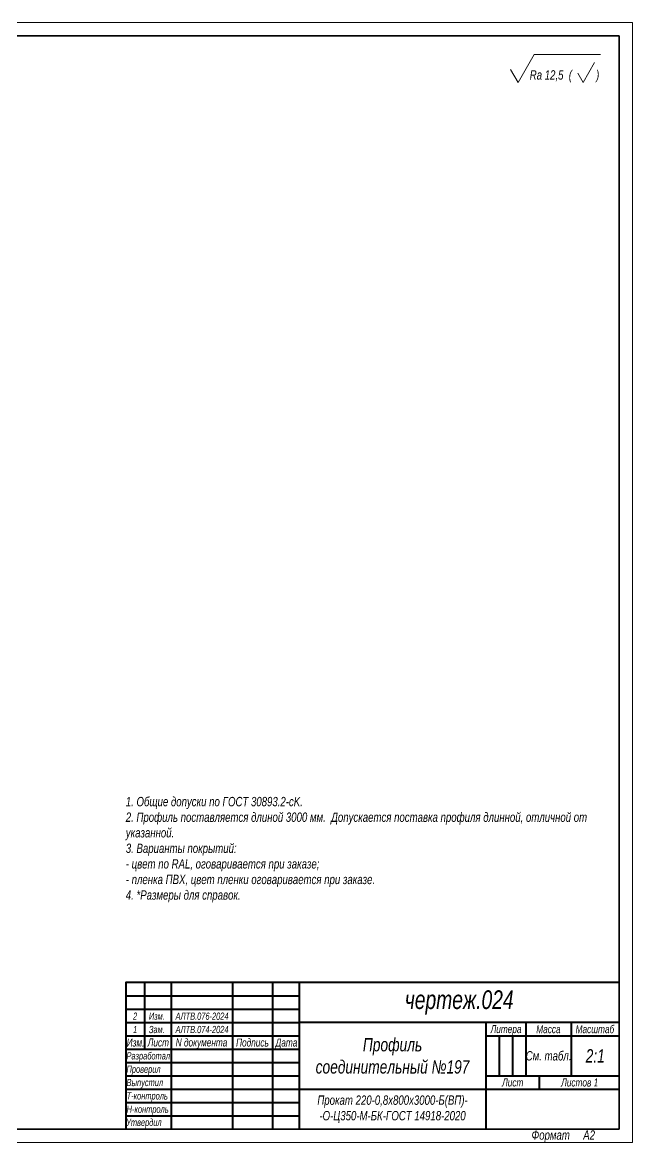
# Model space of a CAD drawing. Header units: millimetres. Extents: x 7419 to 8013, y -2223 to -1803.
# Drawn here: x 7784.2 to 8013.1, y -2222.7 to -1802.7 of the extents above; entities that cross this region are included whole.
import ezdxf

# ---------------------------------------------------------------- set-up
doc = ezdxf.new("R2010")
doc.units = ezdxf.units.MM
for name, color, linetype, lineweight in [('Layer_01', 5, 'Continuous', 13), ('Layer_04', 7, 'Continuous', 35), ('Layer_06', 7, 'Continuous', 40), ('Layer_10', 5, 'Continuous', 13), ('Layer_11', 250, 'Continuous', 35)]:
    doc.layers.add(name, color=color, linetype=linetype, lineweight=lineweight)
doc.styles.add('Style_01', font='ARIALNI.TTF', dxfattribs={"width": 0.9, "height": 3.5})

msp = doc.modelspace()

# ---------------------------------------------------------------- linework, layer by layer
at = {"linetype": 'Continuous', "lineweight": 15}
for p, q in [((8013.123, -1802.668), (7716.123, -1802.668)), ((8013.123, -2222.668), (8013.123, -1802.668)), ((7419.123, -2222.668), (8013.123, -2222.668))]:
    msp.add_line(p, q, dxfattribs=at)
at = {"layer": 'Layer_04', "lineweight": 13, "ltscale": 0.303109}
msp.add_line((7970.192, -1825.168), (7976.254, -1814.668), dxfattribs=at)
at = {"layer": 'Layer_04', "lineweight": 13}
msp.add_line((7976.254, -1814.668), (8001.123, -1814.668), dxfattribs=at)
at = {"layer": 'Layer_04', "lineweight": 13, "ltscale": 0.216506}
msp.add_line((7994.556, -1825.168), (7998.886, -1817.668), dxfattribs=at)
at = {"layer": 'Layer_04', "lineweight": 13, "ltscale": 0.141451}
msp.add_line((7970.192, -1825.168), (7967.362, -1820.268), dxfattribs=at)
at = {"layer": 'Layer_04', "lineweight": 13, "ltscale": 0.101036}
msp.add_line((7994.556, -1825.168), (7992.535, -1821.668), dxfattribs=at)
at = {"layer": 'Layer_06', "linetype": 'Continuous'}
for p, q in [((7822.999, -2167.635), (7888.043, -2167.635)), ((7822.999, -2172.638), (7888.043, -2172.638)), ((7822.999, -2177.642), (7888.043, -2177.642)), ((7963.093, -2182.645), (7963.093, -2197.655)), ((7968.096, -2182.645), (7968.096, -2197.655)), ((7822.999, -2192.652), (7888.043, -2192.652)), ((7822.999, -2197.655), (7888.043, -2197.655)), ((7822.999, -2202.658), (7888.043, -2202.658)), ((7822.999, -2207.662), (7888.043, -2207.662)), ((7822.999, -2212.665), (7888.043, -2212.665))]:
    msp.add_line(p, q, dxfattribs=at)
for points in [[(8008.123, -2162.632), (7822.999, -2162.632), (7822.999, -2217.668)], [(7830.004, -2162.632), (7830.004, -2187.648)], [(7840.011, -2162.632), (7840.011, -2217.668)], [(7863.026, -2162.632), (7863.026, -2217.668)], [(7878.036, -2162.632), (7878.036, -2217.668)], [(7888.043, -2162.632), (7888.043, -2217.668)], [(8008.123, -2177.642), (7888.043, -2177.642)], [(7958.089, -2177.642), (7958.089, -2217.668)], [(7973.099, -2177.642), (7973.099, -2197.655)], [(7990.111, -2177.642), (7990.111, -2197.655)], [(7990.111, -2177.642), (7990.111, -2197.655)], [(7822.999, -2182.645), (7888.043, -2182.645)], [(7958.089, -2182.645), (8008.123, -2182.645)], [(7822.999, -2187.648), (7888.043, -2187.648)], [(7958.089, -2197.655), (8008.123, -2197.655)], [(7978.103, -2197.655), (7978.103, -2202.658)], [(7888.043, -2202.658), (8008.123, -2202.658)]]:
    msp.add_lwpolyline(points, dxfattribs=at)
at = {"layer": 'Layer_11'}
msp.add_line((7439.123, -1807.668), (8008.123, -1807.668), dxfattribs=at)
at = {"layer": 'Layer_11', "linetype": 'Continuous'}
for q in [(8008.123, -1807.668), (7439.123, -2217.668)]:
    msp.add_line((8008.123, -2217.668), q, dxfattribs=at)

# ---------------------------------------------------------------- texts
at = {"layer": 'Layer_01', "linetype": 'Continuous', "style": 'Style_01', "width": 0.9}
for s, height, p in [('Rа 12,5  (         )', 3.5, (7974.545, -1824.109)), ('Изм.', 3, (7823.35, -2186.644)), ('Лист', 3, (7831.231, -2186.633)), ('N документа', 3, (7841.729, -2186.627)), ('Подпись', 3, (7864.379, -2186.649)), ('Дата', 3, (7879.171, -2186.656)), ('Разработал', 2.7, (7823.265, -2191.491)), ('Проверил', 2.7, (7823.277, -2196.495)), ('Выпустил', 2.7, (7823.285, -2201.482)), ('Т-контроль', 2.7, (7823.309, -2206.496)), ('Н-контроль', 2.7, (7823.309, -2211.499)), ('Утвердил', 2.7, (7823.137, -2216.446))]:
    msp.add_text(s, height=height, dxfattribs=at).set_placement(p)
at = {"layer": 'Layer_01', "linetype": 'Continuous', "lineweight": 25, "style": 'Style_01', "width": 0.9}
for s, p in [('Литера', (7959.859, -2181.612)), ('Масса', (7976.987, -2181.642)), ('Масштаб', (7991.755, -2181.64)), ('Лист ', (7964.176, -2201.627)), ('Листов 1', (7986.336, -2201.632))]:
    msp.add_text(s, height=3, dxfattribs=at).set_placement(p)
at = {"layer": 'Layer_01', "insert": (7822.999, -2132.632), "char_height": 3.5, "attachment_point": 7, "style": 'Style_01'}
msp.add_mtext_dynamic_manual_height_columns('1. Общие допуски по ГОСТ 30893.2-сK.\\P\\pxb0.25;2. Профиль поставляется длиной 3000 мм.  Допускается поставка профиля длинной, отличной от указанной. \\P3. Варианты покрытий:\\P- цвет по RAL, оговаривается при заказе;\\P- пленка ПВХ, цвет пленки оговаривается при заказе.\\P\\pql;4. *Размеры для справок.', width=174.62139, gutter_width=70, heights=[66.329], dxfattribs=at)
at = {"layer": 'Layer_01', "linetype": 'Continuous', "attachment_point": 5, "style": 'Style_01'}
for s, insert, char_height, width in [('чертеж.024', (7948.083, -2170.137), 7, 120.08), ('Профиль \\Pсоединительный №197', (7923.066, -2190.15), 5, 70.04667), ('Cм. табл.', (7981.605, -2190.15), 3.5, 24.15455), ('2:1', (7999.117, -2190.15), 5, 18.012), ('Прокат 220-0,8х800х3000-Б(ВП)-\\P-О-Ц350-М-БК-ГОСТ 14918-2020', (7923.066, -2210.163), 3.5, 70.04667)]:
    msp.add_mtext(s, dxfattribs=dict(at, insert=insert, char_height=char_height, width=width))
at = {"layer": 'Layer_01', "linetype": 'Continuous', "lineweight": 25, "insert": (7975.22, -2218.075), "char_height": 3.5, "width": 32.95146, "attachment_point": 1, "style": 'Style_01'}
msp.add_mtext('Формат     А2', dxfattribs=at)
at = {"layer": 'Layer_10', "linetype": 'Continuous', "style": 'Style_01', "width": 0.9}
for s, p in [('2', (7825.727, -2176.616)), ('Изм.', (7831.671, -2176.616)), ('АЛТВ.076-2024', (7841.677, -2176.616)), ('1', (7825.727, -2181.619)), ('Зам.', (7831.671, -2181.619)), ('АЛТВ.074-2024', (7841.677, -2181.619))]:
    msp.add_text(s, height=2.7, dxfattribs=at).set_placement(p)

doc.saveas('drawing.dxf')
